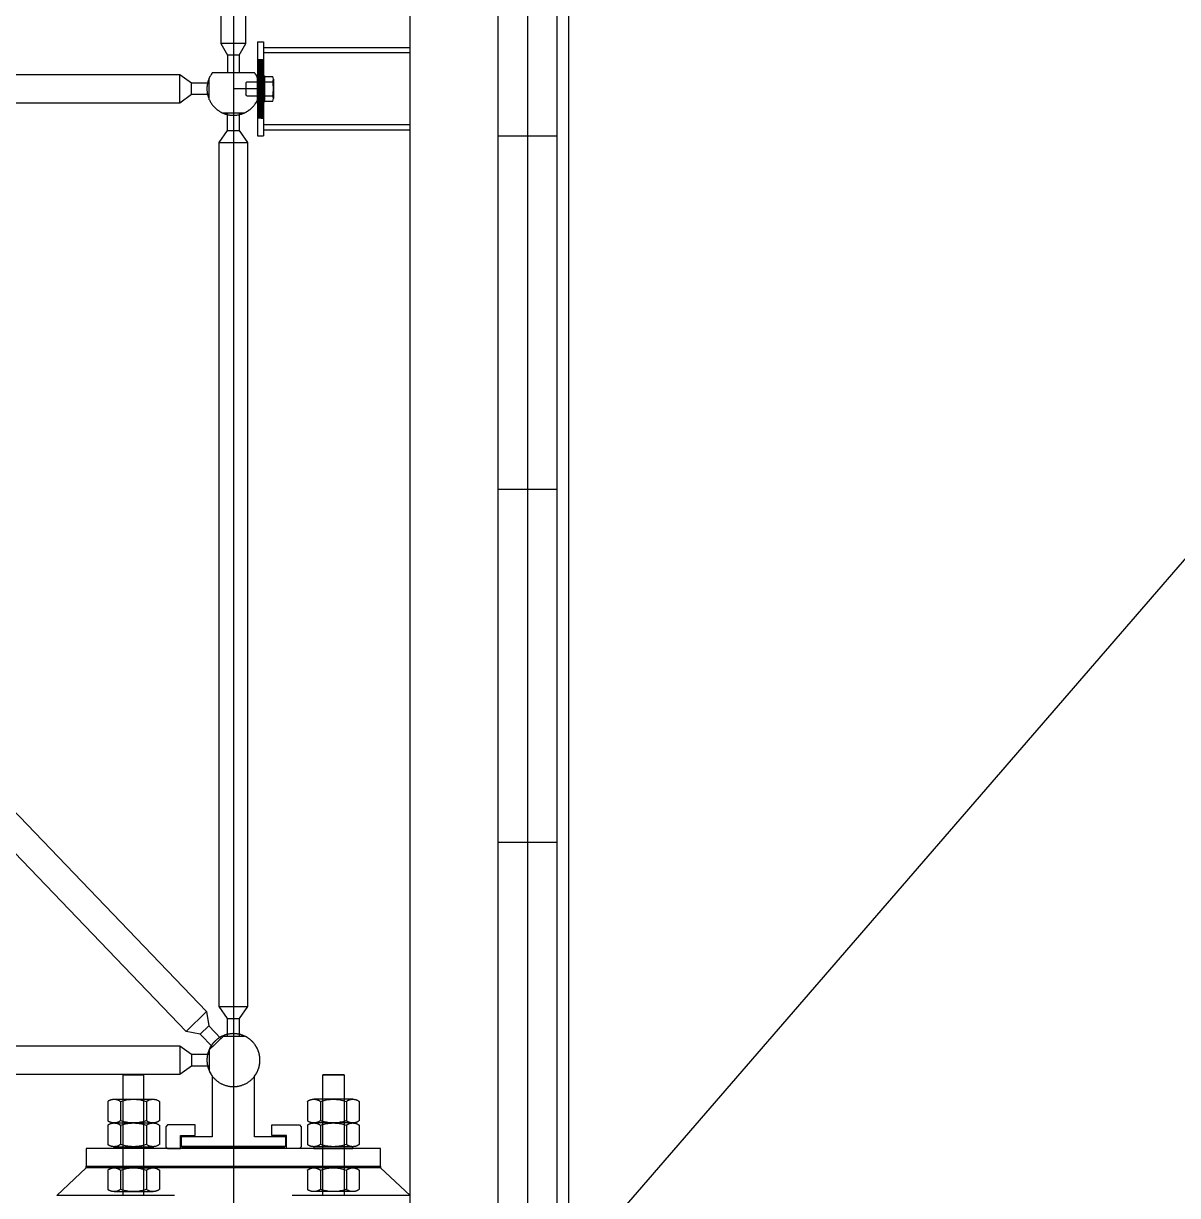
# Model space of a CAD drawing. Header units: centimetres. Extents: x 26200 to 152500, y -600 to 9300.
# Drawn here: x 135541.4 to 135737.4, y 5900.4 to 6099.5 of the extents above; entities that cross this region are included whole.
import ezdxf

# ---------------------------------------------------------------- set-up
doc = ezdxf.new("R2010")
doc.units = ezdxf.units.CM
doc.layers.add('ROTAS-HAV-DETAY-YAZI', color=7, linetype='Continuous')
doc.layers.add('ROTAS-MIMARI-KESIT', color=8, linetype='Continuous')
pattern_1 = [(225, (2.9273155, 10.320001), (0.0008838835, -0.0008838835), [])]

msp = doc.modelspace()

# ---------------------------------------------------------------- hatches: boundary and pattern name
at = {"layer": 'ROTAS-MIMARI-KESIT'}
h = msp.add_hatch(dxfattribs=at)
h.set_pattern_fill('ANSI31', color=256, scale=0.1, angle=180)
h.set_pattern_definition(pattern_1)
h.paths.add_polyline_path([(135581.14, 6087.21), (135582.14, 6087.21), (135582.14, 6088.41), (135581.14, 6088.41)])
h.paths.add_polyline_path([(135581.14, 6083.41), (135582.14, 6083.41), (135582.14, 6087.21), (135581.14, 6087.21)])
h.paths.add_polyline_path([(135581.14, 6088.41), (135582.14, 6088.41), (135582.14, 6089.61), (135581.14, 6089.61)])
h.paths.add_polyline_path([(135581.14, 6089.61), (135582.14, 6089.61), (135582.14, 6093.41), (135581.14, 6093.41)])
h = msp.add_hatch(dxfattribs=at)
h.set_pattern_fill('ANSI31', color=256, scale=0.1, angle=180)
h.set_pattern_definition(pattern_1)
h.paths.add_polyline_path([(135581.14, 6087.21), (135582.14, 6087.21), (135582.14, 6088.41), (135581.14, 6088.41)])
h.paths.add_polyline_path([(135581.14, 6087.11), (135582.14, 6087.11), (135582.14, 6087.21), (135581.14, 6087.21)])
h.paths.add_polyline_path([(135581.14, 6088.41), (135582.14, 6088.41), (135582.14, 6089.61), (135581.14, 6089.61)])
h.paths.add_polyline_path([(135581.14, 6089.61), (135582.14, 6089.61), (135582.14, 6089.71), (135581.14, 6089.71)])

# ---------------------------------------------------------------- linework, layer by layer
at = {"layer": 'ROTAS-HAV-DETAY-YAZI'}
msp.add_line((135592.89, 5840), (135791.88, 6070), dxfattribs=at)
at = {"layer": 'ROTAS-MIMARI-KESIT'}
for p, q in [((135577.07, 6815.33), (135577.07, 5246.86)), ((135632.04, 5360.41), (135632.04, 6200.41)), ((135581.14, 6096.41), (135582.14, 6096.41)), ((135581.14, 6096.41), (135581.14, 6080.41)), ((135582.14, 6096.41), (135582.14, 6080.41)), ((135582.14, 6095.41), (135607.04, 6095.41)), ((135607.04, 6094.53), (135582.14, 6094.53)), ((135581.14, 6085.91), (135581.14, 6090.91)), ((135581.14, 6090.59), (135581.14, 6086.23)), ((135582.14, 6090.61), (135582.34, 6090.61)), ((135582.14, 6086.21), (135582.14, 6090.61)), ((135582.34, 6090.61), (135582.34, 6086.21)), ((135582.34, 6090.51), (135583.74, 6090.51)), ((135582.34, 6090.51), (135582.34, 6086.31)), ((135579.34, 6089.61), (135579.14, 6089.41)), ((135579.14, 6089.41), (135579.14, 6087.41)), ((135579.34, 6089.61), (135583.84, 6089.61)), ((135581.14, 6090.26), (135581.14, 6086.55)), ((135581.14, 6089.71), (135582.14, 6089.71)), ((135583.84, 6090.06), (135583.84, 6086.76)), ((135581.14, 6088.41), (135577.04, 6088.41)), ((135579.34, 6087.21), (135579.14, 6087.41)), ((135579.34, 6087.21), (135583.74, 6087.21)), ((135581.14, 6087.11), (135582.14, 6087.11)), ((135583.84, 6087.21), (135583.84, 6086.76)), ((135582.14, 6086.21), (135582.34, 6086.21)), ((135582.34, 6086.31), (135583.74, 6086.31)), ((135607.04, 6082.29), (135582.14, 6082.29)), ((135582.14, 6081.41), (135607.04, 6081.41)), ((135581.14, 6080.41), (135582.14, 6080.41))]:
    msp.add_line(p, q, dxfattribs=at)
at = {"layer": 'ROTAS-MIMARI-KESIT', "ltscale": 100}
for p, q in [((135622.04, 5360.41), (135622.04, 6200.41)), ((135634.04, 5360.41), (135634.04, 6200.41)), ((135622.04, 6080.41), (135632.04, 6080.41)), ((135622.04, 6020.41), (135632.04, 6020.41)), ((135622.04, 5960.41), (135632.04, 5960.41))]:
    msp.add_line(p, q, dxfattribs=at)
at = {"layer": 'ROTAS-MIMARI-KESIT', "ltscale": 0.005}
msp.add_line((135627.04, 5360.41), (135627.04, 6200.41), dxfattribs=at)
at = {"layer": 'ROTAS-MIMARI-KESIT'}
for points in [[(135607.04, 5360.41), (135607.04, 6128.51)], [(135574.92, 6112.11), (135574.92, 6096.11)], [(135579.16, 6096.11), (135579.16, 6112.11)], [(135574.92, 6096.11), (135576.04, 6094.11)], [(135579.16, 6096.11), (135574.92, 6096.11)], [(135578.04, 6094.11), (135579.16, 6096.11)], [(135576.04, 6094.11), (135576.04, 6091.11)], [(135578.04, 6094.11), (135576.04, 6094.11)], [(135578.04, 6094.11), (135578.04, 6091.11)], [(135422.81, 6089.41), (135425.81, 6089.41), (135427.81, 6090.82), (135567.94, 6090.82), (135569.94, 6089.41), (135572.94, 6089.41)], [(135567.94, 6085.99), (135567.94, 6090.82)], [(135573.44, 6091.11), (135573.36, 6090.99), (135573.27, 6090.86), (135573.19, 6090.74), (135573.12, 6090.6), (135573.04, 6090.47), (135572.97, 6090.33), (135572.91, 6090.19), (135572.85, 6090.05), (135572.8, 6089.9), (135572.77, 6089.82), (135572.75, 6089.75), (135572.72, 6089.67), (135572.7, 6089.6), (135572.68, 6089.52), (135572.66, 6089.44), (135572.65, 6089.36), (135572.63, 6089.29), (135572.61, 6089.21), (135572.6, 6089.13), (135572.59, 6089.05), (135572.58, 6088.97), (135572.57, 6088.89), (135572.56, 6088.81), (135572.55, 6088.73), (135572.55, 6088.65), (135572.55, 6088.57), (135572.54, 6088.49), (135572.54, 6088.41), (135572.54, 6088.33), (135572.55, 6088.26), (135572.55, 6088.18), (135572.55, 6088.1), (135572.56, 6088.02), (135572.57, 6087.94), (135572.58, 6087.86), (135572.59, 6087.78), (135572.6, 6087.7), (135572.63, 6087.55), (135572.66, 6087.4), (135572.7, 6087.25), (135572.74, 6087.1), (135572.79, 6086.95), (135572.84, 6086.81), (135572.89, 6086.67), (135572.95, 6086.53), (135573.02, 6086.4), (135573.09, 6086.26), (135573.16, 6086.13), (135573.24, 6086.01), (135573.32, 6085.88), (135573.41, 6085.75), (135573.5, 6085.63), (135573.6, 6085.51), (135573.71, 6085.39), (135573.81, 6085.28), (135573.87, 6085.22), (135573.92, 6085.17), (135573.98, 6085.11), (135574.04, 6085.06), (135574.1, 6085.01), (135574.16, 6084.95), (135574.22, 6084.9), (135574.28, 6084.85), (135574.35, 6084.81), (135574.41, 6084.76), (135574.48, 6084.71), (135574.54, 6084.67), (135574.61, 6084.62), (135574.68, 6084.58), (135574.75, 6084.54), (135574.81, 6084.5), (135574.88, 6084.46), (135574.95, 6084.42), (135575.03, 6084.39), (135575.1, 6084.35), (135575.17, 6084.32), (135575.24, 6084.29), (135575.32, 6084.25), (135575.39, 6084.22), (135575.46, 6084.2), (135575.54, 6084.17), (135575.61, 6084.14), (135575.69, 6084.12), (135575.84, 6084.07), (135575.99, 6084.03), (135576.14, 6084), (135576.29, 6083.97), (135576.44, 6083.95), (135576.59, 6083.93), (135576.75, 6083.92), (135576.89, 6083.91), (135577.04, 6083.91), (135577.19, 6083.91), (135577.34, 6083.92), (135577.49, 6083.93), (135577.64, 6083.95), (135577.79, 6083.97), (135577.95, 6084), (135578.1, 6084.03), (135578.25, 6084.07), (135578.4, 6084.12), (135578.47, 6084.14), (135578.55, 6084.17), (135578.62, 6084.2), (135578.7, 6084.22), (135578.77, 6084.25), (135578.84, 6084.29), (135578.92, 6084.32), (135578.99, 6084.35), (135579.06, 6084.39), (135579.13, 6084.42), (135579.2, 6084.46), (135579.27, 6084.5), (135579.34, 6084.54), (135579.41, 6084.58), (135579.48, 6084.62), (135579.54, 6084.67), (135579.61, 6084.71), (135579.67, 6084.76), (135579.74, 6084.81), (135579.8, 6084.85), (135579.86, 6084.9), (135579.93, 6084.95), (135579.99, 6085.01), (135580.05, 6085.06), (135580.1, 6085.11), (135580.16, 6085.17), (135580.22, 6085.22), (135580.27, 6085.28), (135580.38, 6085.39), (135580.48, 6085.51), (135580.58, 6085.63), (135580.68, 6085.75), (135580.76, 6085.88), (135580.85, 6086.01), (135580.93, 6086.13), (135581, 6086.26), (135581.07, 6086.4), (135581.13, 6086.53), (135581.19, 6086.67), (135581.25, 6086.81), (135581.3, 6086.95), (135581.35, 6087.1), (135581.39, 6087.25), (135581.43, 6087.4), (135581.46, 6087.55), (135581.49, 6087.7), (135581.5, 6087.78), (135581.51, 6087.86), (135581.52, 6087.94), (135581.53, 6088.02), (135581.53, 6088.1), (135581.54, 6088.18), (135581.54, 6088.26), (135581.54, 6088.33), (135581.54, 6088.41), (135581.54, 6088.49), (135581.54, 6088.57), (135581.54, 6088.65), (135581.53, 6088.73), (135581.53, 6088.81), (135581.52, 6088.89), (135581.51, 6088.97), (135581.5, 6089.05), (135581.49, 6089.13), (135581.47, 6089.21), (135581.46, 6089.29), (135581.44, 6089.36), (135581.42, 6089.44), (135581.4, 6089.52), (135581.38, 6089.6), (135581.36, 6089.67), (135581.34, 6089.75), (135581.32, 6089.82), (135581.29, 6089.9), (135581.24, 6090.05), (135581.18, 6090.19), (135581.11, 6090.33), (135581.04, 6090.47), (135580.97, 6090.6), (135580.89, 6090.74), (135580.81, 6090.86), (135580.73, 6090.99), (135580.64, 6091.11)], [(135580.64, 6091.11), (135573.44, 6091.11)], [(135569.94, 6087.41), (135569.94, 6089.41)], [(135572.94, 6086.55), (135572.94, 6090.26)], [(135572.94, 6087.41), (135569.94, 6087.41), (135567.94, 6085.99), (135427.81, 6085.99), (135425.81, 6087.41), (135422.81, 6087.41)], [(135576.04, 5927.51), (135576.04, 5930.51), (135574.63, 5932.51), (135574.63, 6079.31), (135576.04, 6081.31), (135576.04, 6084.31)], [(135575.19, 6084.31), (135578.9, 6084.31)], [(135578.04, 6084.31), (135578.04, 6081.31), (135579.46, 6079.31), (135579.46, 5932.51), (135578.04, 5930.51), (135578.04, 5927.51)], [(135576.04, 6081.31), (135578.04, 6081.31)], [(135574.63, 6079.31), (135579.46, 6079.31)], [(135572.49, 5931.65), (135569, 5928.3)], [(135574.63, 5932.51), (135579.46, 5932.51)], [(135572.85, 5929.22), (135571.41, 5927.84)], [(135576.04, 5930.51), (135578.04, 5930.51)], [(135580.64, 5920.71), (135580.74, 5920.84), (135580.82, 5920.97), (135580.91, 5921.1), (135580.98, 5921.24), (135581.06, 5921.37), (135581.13, 5921.52), (135581.19, 5921.66), (135581.25, 5921.8), (135581.3, 5921.95), (135581.35, 5922.1), (135581.39, 5922.25), (135581.43, 5922.4), (135581.46, 5922.56), (135581.49, 5922.71), (135581.51, 5922.87), (135581.53, 5923.02), (135581.54, 5923.18), (135581.54, 5923.34), (135581.54, 5923.49), (135581.54, 5923.65), (135581.53, 5923.81), (135581.51, 5923.96), (135581.49, 5924.12), (135581.46, 5924.27), (135581.43, 5924.43), (135581.39, 5924.58), (135581.34, 5924.73), (135581.3, 5924.88), (135581.24, 5925.03), (135581.18, 5925.17), (135581.12, 5925.32), (135581.05, 5925.46), (135580.98, 5925.59), (135580.9, 5925.73), (135580.81, 5925.86), (135580.73, 5925.99), (135580.63, 5926.12), (135580.54, 5926.24), (135580.44, 5926.36), (135580.33, 5926.48), (135580.22, 5926.59), (135580.11, 5926.7), (135579.99, 5926.81), (135579.87, 5926.91), (135579.75, 5927), (135579.62, 5927.1), (135579.49, 5927.18), (135579.36, 5927.27), (135579.22, 5927.35), (135579.08, 5927.42), (135578.94, 5927.49), (135578.8, 5927.55), (135578.65, 5927.61), (135578.51, 5927.66), (135578.36, 5927.71), (135578.21, 5927.76), (135578.05, 5927.79), (135577.9, 5927.83), (135577.75, 5927.85), (135577.59, 5927.88), (135577.44, 5927.89), (135577.28, 5927.9), (135577.12, 5927.91), (135576.96, 5927.91), (135576.81, 5927.9), (135576.65, 5927.89), (135576.5, 5927.88), (135576.34, 5927.85), (135576.19, 5927.83), (135576.03, 5927.79), (135575.88, 5927.76), (135575.73, 5927.71), (135575.58, 5927.66), (135575.43, 5927.61), (135575.29, 5927.55), (135575.14, 5927.49), (135575, 5927.42), (135574.86, 5927.35), (135574.73, 5927.27), (135574.59, 5927.18), (135574.46, 5927.1), (135574.34, 5927), (135574.21, 5926.91), (135574.09, 5926.81), (135573.98, 5926.7), (135573.86, 5926.59), (135573.75, 5926.48), (135573.65, 5926.36), (135573.55, 5926.24), (135573.45, 5926.12), (135573.36, 5925.99), (135573.27, 5925.86), (135573.19, 5925.73), (135573.11, 5925.59), (135573.04, 5925.46), (135572.97, 5925.32), (135572.9, 5925.17), (135572.84, 5925.03), (135572.79, 5924.88), (135572.74, 5924.73), (135572.7, 5924.58), (135572.66, 5924.43), (135572.63, 5924.27), (135572.6, 5924.12), (135572.58, 5923.96), (135572.56, 5923.81), (135572.55, 5923.65), (135572.54, 5923.49), (135572.54, 5923.34), (135572.55, 5923.18), (135572.56, 5923.02), (135572.58, 5922.87), (135572.6, 5922.71), (135572.62, 5922.56), (135572.66, 5922.4), (135572.69, 5922.25), (135572.74, 5922.1), (135572.79, 5921.95), (135572.84, 5921.8), (135572.9, 5921.66), (135572.96, 5921.52), (135573.03, 5921.37), (135573.1, 5921.24), (135573.18, 5921.1), (135573.26, 5920.97), (135573.35, 5920.84), (135573.44, 5920.71)], [(135575.54, 5927.65), (135572.87, 5925.08)], [(135575.19, 5927.51), (135578.9, 5927.51)], [(135264.48, 5924.41), (135267.48, 5924.41), (135269.48, 5925.82), (135567.94, 5925.82), (135569.94, 5924.41), (135572.94, 5924.41)], [(135567.94, 5925.82), (135567.94, 5920.99)], [(135572.94, 5925.26), (135572.94, 5921.55)], [(135569.94, 5924.41), (135569.94, 5922.41)], [(135572.94, 5922.41), (135569.94, 5922.41), (135567.94, 5920.99), (135269.48, 5920.99), (135267.48, 5922.41), (135264.48, 5922.41)], [(135561.84, 5920.91), (135558.24, 5920.91)], [(135558.24, 5920.91), (135558.24, 5900.41)], [(135558.24, 5920.91), (135561.84, 5920.91)], [(135561.84, 5900.41), (135561.84, 5920.91)], [(135573.44, 5920.71), (135573.44, 5910.41)], [(135580.64, 5910.41), (135580.64, 5920.71)], [(135592.24, 5900.41), (135592.24, 5920.91)], [(135592.24, 5920.91), (135595.84, 5920.91)], [(135595.84, 5920.91), (135592.24, 5920.91)], [(135595.84, 5920.91), (135595.84, 5900.41)], [(135555.69, 5916.39), (135555.74, 5916.43), (135555.79, 5916.47), (135555.84, 5916.5), (135555.89, 5916.53), (135555.94, 5916.56), (135555.99, 5916.59), (135556.05, 5916.61), (135556.1, 5916.64), (135556.16, 5916.66), (135556.21, 5916.68), (135556.27, 5916.7), (135556.33, 5916.72), (135556.39, 5916.73), (135556.45, 5916.74), (135556.51, 5916.75), (135556.56, 5916.76), (135556.62, 5916.77), (135556.68, 5916.77), (135556.74, 5916.77), (135556.8, 5916.77), (135556.86, 5916.77), (135556.92, 5916.77), (135556.98, 5916.76), (135557.04, 5916.75), (135557.1, 5916.74), (135557.16, 5916.73), (135557.22, 5916.72), (135557.28, 5916.7), (135557.33, 5916.68), (135557.39, 5916.66), (135557.45, 5916.64), (135557.5, 5916.61), (135557.55, 5916.59), (135557.61, 5916.56), (135557.66, 5916.53), (135557.71, 5916.5), (135557.76, 5916.47), (135557.81, 5916.43), (135557.86, 5916.39)], [(135555.69, 5916.39), (135555.69, 5913.12)], [(135556.77, 5916.77), (135563.38, 5916.77)], [(135557.86, 5916.38), (135558.06, 5916.45), (135558.26, 5916.51), (135558.47, 5916.57), (135558.68, 5916.62), (135558.89, 5916.66), (135559.1, 5916.7), (135559.31, 5916.73), (135559.53, 5916.75), (135559.74, 5916.76), (135559.96, 5916.77), (135560.17, 5916.77), (135560.39, 5916.76), (135560.6, 5916.75), (135560.81, 5916.73), (135561.03, 5916.7), (135561.24, 5916.66), (135561.45, 5916.62), (135561.66, 5916.57), (135561.87, 5916.51), (135562.07, 5916.45), (135562.27, 5916.38)], [(135557.86, 5916.36), (135557.86, 5913.14)], [(135562.27, 5916.39), (135562.32, 5916.43), (135562.37, 5916.46), (135562.42, 5916.49), (135562.47, 5916.53), (135562.53, 5916.56), (135562.58, 5916.59), (135562.64, 5916.61), (135562.69, 5916.64), (135562.75, 5916.66), (135562.81, 5916.68), (135562.87, 5916.7), (135562.92, 5916.71), (135562.98, 5916.73), (135563.04, 5916.74), (135563.1, 5916.75), (135563.16, 5916.76), (135563.22, 5916.77), (135563.29, 5916.77), (135563.35, 5916.77), (135563.41, 5916.77), (135563.47, 5916.77), (135563.53, 5916.77), (135563.59, 5916.76), (135563.65, 5916.75), (135563.71, 5916.74), (135563.77, 5916.73), (135563.83, 5916.71), (135563.89, 5916.7), (135563.95, 5916.68), (135564, 5916.66), (135564.06, 5916.64), (135564.12, 5916.61), (135564.17, 5916.59), (135564.23, 5916.56), (135564.28, 5916.53), (135564.33, 5916.49), (135564.38, 5916.46), (135564.43, 5916.43), (135564.48, 5916.39)], [(135562.27, 5916.38), (135562.27, 5913.14)], [(135564.48, 5916.39), (135564.48, 5913.12)], [(135589.61, 5916.39), (135589.65, 5916.43), (135589.7, 5916.46), (135589.75, 5916.49), (135589.81, 5916.53), (135589.86, 5916.56), (135589.91, 5916.59), (135589.97, 5916.61), (135590.02, 5916.64), (135590.08, 5916.66), (135590.14, 5916.68), (135590.2, 5916.7), (135590.26, 5916.71), (135590.32, 5916.73), (135590.38, 5916.74), (135590.44, 5916.75), (135590.5, 5916.76), (135590.56, 5916.77), (135590.62, 5916.77), (135590.68, 5916.77), (135590.74, 5916.77), (135590.8, 5916.77), (135590.86, 5916.77), (135590.92, 5916.76), (135590.98, 5916.75), (135591.04, 5916.74), (135591.1, 5916.73), (135591.16, 5916.71), (135591.22, 5916.7), (135591.28, 5916.68), (135591.34, 5916.66), (135591.39, 5916.64), (135591.45, 5916.61), (135591.5, 5916.59), (135591.56, 5916.56), (135591.61, 5916.53), (135591.66, 5916.49), (135591.72, 5916.46), (135591.76, 5916.43), (135591.81, 5916.39)], [(135589.61, 5916.39), (135589.61, 5913.12)], [(135597.31, 5916.77), (135590.71, 5916.77)], [(135591.81, 5916.38), (135592.02, 5916.45), (135592.22, 5916.51), (135592.43, 5916.57), (135592.64, 5916.62), (135592.85, 5916.66), (135593.06, 5916.7), (135593.27, 5916.73), (135593.49, 5916.75), (135593.7, 5916.76), (135593.91, 5916.77), (135594.13, 5916.77), (135594.34, 5916.76), (135594.56, 5916.75), (135594.77, 5916.73), (135594.98, 5916.7), (135595.2, 5916.66), (135595.41, 5916.62), (135595.62, 5916.57), (135595.82, 5916.51), (135596.03, 5916.45), (135596.23, 5916.38)], [(135591.81, 5916.38), (135591.81, 5913.14)], [(135596.23, 5916.39), (135596.28, 5916.43), (135596.33, 5916.47), (135596.38, 5916.5), (135596.43, 5916.53), (135596.48, 5916.56), (135596.53, 5916.59), (135596.59, 5916.61), (135596.64, 5916.64), (135596.7, 5916.66), (135596.75, 5916.68), (135596.81, 5916.7), (135596.87, 5916.72), (135596.93, 5916.73), (135596.98, 5916.74), (135597.04, 5916.75), (135597.1, 5916.76), (135597.16, 5916.77), (135597.22, 5916.77), (135597.28, 5916.77), (135597.34, 5916.77), (135597.4, 5916.77), (135597.46, 5916.77), (135597.52, 5916.76), (135597.58, 5916.75), (135597.64, 5916.74), (135597.7, 5916.73), (135597.76, 5916.72), (135597.81, 5916.7), (135597.87, 5916.68), (135597.93, 5916.66), (135597.98, 5916.64), (135598.04, 5916.61), (135598.09, 5916.59), (135598.15, 5916.56), (135598.2, 5916.53), (135598.25, 5916.5), (135598.3, 5916.47), (135598.35, 5916.43), (135598.4, 5916.39)], [(135596.23, 5916.36), (135596.23, 5913.14)], [(135598.4, 5916.39), (135598.4, 5913.12)], [(135557.86, 5913.12), (135557.81, 5913.08), (135557.76, 5913.05), (135557.71, 5913.01), (135557.66, 5912.98), (135557.61, 5912.95), (135557.55, 5912.93), (135557.5, 5912.9), (135557.45, 5912.88), (135557.39, 5912.85), (135557.33, 5912.83), (135557.28, 5912.82), (135557.22, 5912.8), (135557.16, 5912.78), (135557.1, 5912.77), (135557.04, 5912.76), (135556.98, 5912.75), (135556.92, 5912.75), (135556.86, 5912.74), (135556.8, 5912.74), (135556.74, 5912.74), (135556.68, 5912.74), (135556.62, 5912.75), (135556.56, 5912.75), (135556.51, 5912.76), (135556.45, 5912.77), (135556.39, 5912.78), (135556.33, 5912.8), (135556.27, 5912.82), (135556.21, 5912.83), (135556.16, 5912.85), (135556.1, 5912.88), (135556.05, 5912.9), (135555.99, 5912.93), (135555.94, 5912.95), (135555.89, 5912.98), (135555.84, 5913.01), (135555.79, 5913.05), (135555.74, 5913.08), (135555.69, 5913.12)], [(135555.69, 5912.36), (135555.74, 5912.4), (135555.79, 5912.43), (135555.84, 5912.47), (135555.89, 5912.5), (135555.94, 5912.53), (135555.99, 5912.56), (135556.05, 5912.58), (135556.1, 5912.61), (135556.16, 5912.63), (135556.21, 5912.65), (135556.27, 5912.67), (135556.33, 5912.68), (135556.39, 5912.7), (135556.45, 5912.71), (135556.51, 5912.72), (135556.56, 5912.73), (135556.62, 5912.73), (135556.68, 5912.74), (135556.74, 5912.74), (135556.8, 5912.74), (135556.86, 5912.74), (135556.92, 5912.73), (135556.98, 5912.73), (135557.04, 5912.72), (135557.1, 5912.71), (135557.16, 5912.7), (135557.22, 5912.68), (135557.28, 5912.67), (135557.33, 5912.65), (135557.39, 5912.63), (135557.45, 5912.61), (135557.5, 5912.58), (135557.55, 5912.56), (135557.61, 5912.53), (135557.66, 5912.5), (135557.71, 5912.47), (135557.76, 5912.43), (135557.81, 5912.4), (135557.86, 5912.36)], [(135555.69, 5912.36), (135555.69, 5909.09)], [(135556.77, 5912.74), (135563.38, 5912.74)], [(135556.77, 5912.74), (135562.27, 5912.74)], [(135562.27, 5913.14), (135562.07, 5913.06), (135561.87, 5913), (135561.66, 5912.94), (135561.45, 5912.89), (135561.24, 5912.85), (135561.03, 5912.81), (135560.81, 5912.79), (135560.6, 5912.76), (135560.39, 5912.75), (135560.17, 5912.74), (135559.96, 5912.74), (135559.74, 5912.75), (135559.53, 5912.76), (135559.31, 5912.79), (135559.1, 5912.81), (135558.89, 5912.85), (135558.68, 5912.89), (135558.47, 5912.94), (135558.26, 5913), (135558.06, 5913.06), (135557.86, 5913.14)], [(135557.86, 5912.35), (135558.06, 5912.42), (135558.26, 5912.48), (135558.47, 5912.54), (135558.68, 5912.59), (135558.89, 5912.63), (135559.1, 5912.67), (135559.31, 5912.7), (135559.53, 5912.72), (135559.74, 5912.73), (135559.96, 5912.74), (135560.17, 5912.74), (135560.39, 5912.73), (135560.6, 5912.72), (135560.81, 5912.7), (135561.03, 5912.67), (135561.24, 5912.63), (135561.45, 5912.59), (135561.66, 5912.54), (135561.87, 5912.48), (135562.07, 5912.42), (135562.27, 5912.35)], [(135557.86, 5912.33), (135557.86, 5909.1)], [(135564.48, 5913.12), (135564.43, 5913.09), (135564.38, 5913.05), (135564.33, 5913.02), (135564.28, 5912.99), (135564.23, 5912.96), (135564.17, 5912.93), (135564.12, 5912.9), (135564.06, 5912.88), (135564, 5912.86), (135563.95, 5912.83), (135563.89, 5912.82), (135563.83, 5912.8), (135563.77, 5912.79), (135563.71, 5912.77), (135563.65, 5912.76), (135563.59, 5912.75), (135563.53, 5912.75), (135563.47, 5912.74), (135563.41, 5912.74), (135563.35, 5912.74), (135563.29, 5912.74), (135563.22, 5912.75), (135563.16, 5912.75), (135563.1, 5912.76), (135563.04, 5912.77), (135562.98, 5912.79), (135562.92, 5912.8), (135562.87, 5912.82), (135562.81, 5912.83), (135562.75, 5912.86), (135562.69, 5912.88), (135562.64, 5912.9), (135562.58, 5912.93), (135562.53, 5912.96), (135562.47, 5912.99), (135562.42, 5913.02), (135562.37, 5913.05), (135562.32, 5913.09), (135562.27, 5913.12)], [(135562.27, 5912.36), (135562.32, 5912.39), (135562.37, 5912.43), (135562.42, 5912.46), (135562.47, 5912.49), (135562.53, 5912.52), (135562.58, 5912.55), (135562.64, 5912.58), (135562.69, 5912.6), (135562.75, 5912.63), (135562.81, 5912.65), (135562.87, 5912.67), (135562.92, 5912.68), (135562.98, 5912.7), (135563.04, 5912.71), (135563.1, 5912.72), (135563.16, 5912.73), (135563.22, 5912.73), (135563.29, 5912.74), (135563.35, 5912.74), (135563.41, 5912.74), (135563.47, 5912.74), (135563.53, 5912.73), (135563.59, 5912.73), (135563.65, 5912.72), (135563.71, 5912.71), (135563.77, 5912.7), (135563.83, 5912.68), (135563.89, 5912.67), (135563.95, 5912.65), (135564, 5912.63), (135564.06, 5912.6), (135564.12, 5912.58), (135564.17, 5912.55), (135564.23, 5912.52), (135564.28, 5912.49), (135564.33, 5912.46), (135564.38, 5912.43), (135564.43, 5912.39), (135564.48, 5912.36)], [(135562.27, 5912.74), (135563.38, 5912.74)], [(135562.27, 5912.35), (135562.27, 5909.1)], [(135564.48, 5912.36), (135564.48, 5909.09)], [(135591.81, 5913.12), (135591.76, 5913.09), (135591.72, 5913.05), (135591.66, 5913.02), (135591.61, 5912.99), (135591.56, 5912.96), (135591.5, 5912.93), (135591.45, 5912.9), (135591.39, 5912.88), (135591.34, 5912.86), (135591.28, 5912.83), (135591.22, 5912.82), (135591.16, 5912.8), (135591.1, 5912.79), (135591.04, 5912.77), (135590.98, 5912.76), (135590.92, 5912.75), (135590.86, 5912.75), (135590.8, 5912.74), (135590.74, 5912.74), (135590.68, 5912.74), (135590.62, 5912.74), (135590.56, 5912.75), (135590.5, 5912.75), (135590.44, 5912.76), (135590.38, 5912.77), (135590.32, 5912.79), (135590.26, 5912.8), (135590.2, 5912.82), (135590.14, 5912.83), (135590.08, 5912.86), (135590.02, 5912.88), (135589.97, 5912.9), (135589.91, 5912.93), (135589.86, 5912.96), (135589.81, 5912.99), (135589.75, 5913.02), (135589.7, 5913.05), (135589.65, 5913.09), (135589.61, 5913.12)], [(135589.61, 5912.36), (135589.65, 5912.39), (135589.7, 5912.43), (135589.75, 5912.46), (135589.81, 5912.49), (135589.86, 5912.52), (135589.91, 5912.55), (135589.97, 5912.58), (135590.02, 5912.6), (135590.08, 5912.63), (135590.14, 5912.65), (135590.2, 5912.67), (135590.26, 5912.68), (135590.32, 5912.7), (135590.38, 5912.71), (135590.44, 5912.72), (135590.5, 5912.73), (135590.56, 5912.73), (135590.62, 5912.74), (135590.68, 5912.74), (135590.74, 5912.74), (135590.8, 5912.74), (135590.86, 5912.73), (135590.92, 5912.73), (135590.98, 5912.72), (135591.04, 5912.71), (135591.1, 5912.7), (135591.16, 5912.68), (135591.22, 5912.67), (135591.28, 5912.65), (135591.34, 5912.63), (135591.39, 5912.6), (135591.45, 5912.58), (135591.5, 5912.55), (135591.56, 5912.52), (135591.61, 5912.49), (135591.66, 5912.46), (135591.72, 5912.43), (135591.76, 5912.39), (135591.81, 5912.36)], [(135589.61, 5912.36), (135589.61, 5909.09)], [(135597.31, 5912.74), (135590.71, 5912.74)], [(135591.81, 5912.74), (135590.71, 5912.74)], [(135596.23, 5913.14), (135596.03, 5913.06), (135595.82, 5913), (135595.62, 5912.94), (135595.41, 5912.89), (135595.2, 5912.85), (135594.98, 5912.81), (135594.77, 5912.79), (135594.56, 5912.76), (135594.34, 5912.75), (135594.13, 5912.74), (135593.91, 5912.74), (135593.7, 5912.75), (135593.49, 5912.76), (135593.27, 5912.79), (135593.06, 5912.81), (135592.85, 5912.85), (135592.64, 5912.89), (135592.43, 5912.94), (135592.22, 5913), (135592.02, 5913.06), (135591.81, 5913.14)], [(135591.81, 5912.35), (135592.02, 5912.42), (135592.22, 5912.48), (135592.43, 5912.54), (135592.64, 5912.59), (135592.85, 5912.63), (135593.06, 5912.67), (135593.27, 5912.7), (135593.49, 5912.72), (135593.7, 5912.73), (135593.91, 5912.74), (135594.13, 5912.74), (135594.34, 5912.73), (135594.56, 5912.72), (135594.77, 5912.7), (135594.98, 5912.67), (135595.2, 5912.63), (135595.41, 5912.59), (135595.62, 5912.54), (135595.82, 5912.48), (135596.03, 5912.42), (135596.23, 5912.35)], [(135597.31, 5912.74), (135591.81, 5912.74)], [(135591.81, 5912.35), (135591.81, 5909.1)], [(135598.4, 5913.12), (135598.35, 5913.08), (135598.3, 5913.05), (135598.25, 5913.01), (135598.2, 5912.98), (135598.15, 5912.95), (135598.09, 5912.93), (135598.04, 5912.9), (135597.98, 5912.88), (135597.93, 5912.85), (135597.87, 5912.83), (135597.81, 5912.82), (135597.76, 5912.8), (135597.7, 5912.78), (135597.64, 5912.77), (135597.58, 5912.76), (135597.52, 5912.75), (135597.46, 5912.75), (135597.4, 5912.74), (135597.34, 5912.74), (135597.28, 5912.74), (135597.22, 5912.74), (135597.16, 5912.75), (135597.1, 5912.75), (135597.04, 5912.76), (135596.98, 5912.77), (135596.93, 5912.78), (135596.87, 5912.8), (135596.81, 5912.82), (135596.75, 5912.83), (135596.7, 5912.85), (135596.64, 5912.88), (135596.59, 5912.9), (135596.53, 5912.93), (135596.48, 5912.95), (135596.43, 5912.98), (135596.38, 5913.01), (135596.33, 5913.05), (135596.28, 5913.08), (135596.23, 5913.12)], [(135596.23, 5912.36), (135596.28, 5912.4), (135596.33, 5912.43), (135596.38, 5912.47), (135596.43, 5912.5), (135596.48, 5912.53), (135596.53, 5912.56), (135596.59, 5912.58), (135596.64, 5912.61), (135596.7, 5912.63), (135596.75, 5912.65), (135596.81, 5912.67), (135596.87, 5912.68), (135596.93, 5912.7), (135596.98, 5912.71), (135597.04, 5912.72), (135597.1, 5912.73), (135597.16, 5912.73), (135597.22, 5912.74), (135597.28, 5912.74), (135597.34, 5912.74), (135597.4, 5912.74), (135597.46, 5912.73), (135597.52, 5912.73), (135597.58, 5912.72), (135597.64, 5912.71), (135597.7, 5912.7), (135597.76, 5912.68), (135597.81, 5912.67), (135597.87, 5912.65), (135597.93, 5912.63), (135597.98, 5912.61), (135598.04, 5912.58), (135598.09, 5912.56), (135598.15, 5912.53), (135598.2, 5912.5), (135598.25, 5912.47), (135598.3, 5912.43), (135598.35, 5912.4), (135598.4, 5912.36)], [(135596.23, 5912.33), (135596.23, 5909.1)], [(135598.4, 5912.36), (135598.4, 5909.09)], [(135573.44, 5910.41), (135568.14, 5910.41)], [(135568.14, 5910.41), (135568.14, 5908.81)], [(135585.94, 5910.41), (135580.64, 5910.41)], [(135585.94, 5908.81), (135585.94, 5910.41)], [(135557.86, 5909.09), (135557.81, 5909.05), (135557.76, 5909.02), (135557.71, 5908.98), (135557.66, 5908.95), (135557.61, 5908.92), (135557.55, 5908.89), (135557.5, 5908.87), (135557.45, 5908.84), (135557.39, 5908.82), (135557.33, 5908.8), (135557.28, 5908.78), (135557.22, 5908.77), (135557.16, 5908.75), (135557.1, 5908.74), (135557.04, 5908.73), (135556.98, 5908.72), (135556.92, 5908.72), (135556.86, 5908.71), (135556.8, 5908.71), (135556.74, 5908.71), (135556.68, 5908.71), (135556.62, 5908.72), (135556.56, 5908.72), (135556.51, 5908.73), (135556.45, 5908.74), (135556.39, 5908.75), (135556.33, 5908.77), (135556.27, 5908.78), (135556.21, 5908.8), (135556.16, 5908.82), (135556.1, 5908.84), (135556.05, 5908.87), (135555.99, 5908.89), (135555.94, 5908.92), (135555.89, 5908.95), (135555.84, 5908.98), (135555.79, 5909.02), (135555.74, 5909.05), (135555.69, 5909.09)], [(135556.77, 5908.71), (135562.27, 5908.71)], [(135562.27, 5909.1), (135562.07, 5909.03), (135561.87, 5908.97), (135561.66, 5908.91), (135561.45, 5908.86), (135561.24, 5908.82), (135561.03, 5908.78), (135560.81, 5908.75), (135560.6, 5908.73), (135560.39, 5908.72), (135560.17, 5908.71), (135559.96, 5908.71), (135559.74, 5908.72), (135559.53, 5908.73), (135559.31, 5908.75), (135559.1, 5908.78), (135558.89, 5908.82), (135558.68, 5908.86), (135558.47, 5908.91), (135558.26, 5908.97), (135558.06, 5909.03), (135557.86, 5909.1)], [(135564.48, 5909.09), (135564.43, 5909.06), (135564.38, 5909.02), (135564.33, 5908.99), (135564.28, 5908.95), (135564.23, 5908.92), (135564.17, 5908.9), (135564.12, 5908.87), (135564.06, 5908.85), (135564, 5908.82), (135563.95, 5908.8), (135563.89, 5908.78), (135563.83, 5908.77), (135563.77, 5908.75), (135563.71, 5908.74), (135563.65, 5908.73), (135563.59, 5908.72), (135563.53, 5908.72), (135563.47, 5908.71), (135563.41, 5908.71), (135563.35, 5908.71), (135563.29, 5908.71), (135563.22, 5908.72), (135563.16, 5908.72), (135563.1, 5908.73), (135563.04, 5908.74), (135562.98, 5908.75), (135562.92, 5908.77), (135562.87, 5908.78), (135562.81, 5908.8), (135562.75, 5908.82), (135562.69, 5908.85), (135562.64, 5908.87), (135562.58, 5908.9), (135562.53, 5908.92), (135562.47, 5908.95), (135562.42, 5908.99), (135562.37, 5909.02), (135562.32, 5909.06), (135562.27, 5909.09)], [(135562.27, 5908.71), (135563.38, 5908.71)], [(135565.84, 5908.41), (135565.54, 5908.71)], [(135568.14, 5908.81), (135585.94, 5908.81)], [(135568.35, 5908.61), (135585.74, 5908.61)], [(135568.35, 5908.41), (135568.35, 5908.61)], [(135585.74, 5908.41), (135568.35, 5908.41)], [(135568.39, 5908.61), (135568.39, 5908.81)], [(135585.69, 5908.61), (135585.69, 5908.81)], [(135585.74, 5908.41), (135585.74, 5908.61)], [(135588.24, 5908.41), (135588.54, 5908.71)], [(135591.81, 5909.09), (135591.76, 5909.06), (135591.72, 5909.02), (135591.66, 5908.99), (135591.61, 5908.95), (135591.56, 5908.92), (135591.5, 5908.9), (135591.45, 5908.87), (135591.39, 5908.85), (135591.34, 5908.82), (135591.28, 5908.8), (135591.22, 5908.78), (135591.16, 5908.77), (135591.1, 5908.75), (135591.04, 5908.74), (135590.98, 5908.73), (135590.92, 5908.72), (135590.86, 5908.72), (135590.8, 5908.71), (135590.74, 5908.71), (135590.68, 5908.71), (135590.62, 5908.71), (135590.56, 5908.72), (135590.5, 5908.72), (135590.44, 5908.73), (135590.38, 5908.74), (135590.32, 5908.75), (135590.26, 5908.77), (135590.2, 5908.78), (135590.14, 5908.8), (135590.08, 5908.82), (135590.02, 5908.85), (135589.97, 5908.87), (135589.91, 5908.9), (135589.86, 5908.92), (135589.81, 5908.95), (135589.75, 5908.99), (135589.7, 5909.02), (135589.65, 5909.06), (135589.61, 5909.09)], [(135591.81, 5908.71), (135590.71, 5908.71)], [(135596.23, 5909.1), (135596.03, 5909.03), (135595.82, 5908.97), (135595.62, 5908.91), (135595.41, 5908.86), (135595.2, 5908.82), (135594.98, 5908.78), (135594.77, 5908.75), (135594.56, 5908.73), (135594.34, 5908.72), (135594.13, 5908.71), (135593.91, 5908.71), (135593.7, 5908.72), (135593.49, 5908.73), (135593.27, 5908.75), (135593.06, 5908.78), (135592.85, 5908.82), (135592.64, 5908.86), (135592.43, 5908.91), (135592.22, 5908.97), (135592.02, 5909.03), (135591.81, 5909.1)], [(135597.31, 5908.71), (135591.81, 5908.71)], [(135598.4, 5909.09), (135598.35, 5909.05), (135598.3, 5909.02), (135598.25, 5908.98), (135598.2, 5908.95), (135598.15, 5908.92), (135598.09, 5908.89), (135598.04, 5908.87), (135597.98, 5908.84), (135597.93, 5908.82), (135597.87, 5908.8), (135597.81, 5908.78), (135597.76, 5908.77), (135597.7, 5908.75), (135597.64, 5908.74), (135597.58, 5908.73), (135597.52, 5908.72), (135597.46, 5908.72), (135597.4, 5908.71), (135597.34, 5908.71), (135597.28, 5908.71), (135597.22, 5908.71), (135597.16, 5908.72), (135597.1, 5908.72), (135597.04, 5908.73), (135596.98, 5908.74), (135596.93, 5908.75), (135596.87, 5908.77), (135596.81, 5908.78), (135596.75, 5908.8), (135596.7, 5908.82), (135596.64, 5908.84), (135596.59, 5908.87), (135596.53, 5908.89), (135596.48, 5908.92), (135596.43, 5908.95), (135596.38, 5908.98), (135596.33, 5909.02), (135596.28, 5909.05), (135596.23, 5909.09)], [(135567.04, 5900.41), (135547.04, 5900.41), (135552.04, 5905.11)], [(135555.69, 5904.73), (135555.74, 5904.77), (135555.79, 5904.8), (135555.84, 5904.84), (135555.89, 5904.87), (135555.94, 5904.9), (135555.99, 5904.92), (135556.05, 5904.95), (135556.1, 5904.97), (135556.16, 5905), (135556.21, 5905.02), (135556.27, 5905.03), (135556.33, 5905.05), (135556.39, 5905.07), (135556.45, 5905.08), (135556.51, 5905.09), (135556.56, 5905.1), (135556.62, 5905.1), (135556.68, 5905.11), (135556.74, 5905.11), (135556.8, 5905.11), (135556.86, 5905.11), (135556.92, 5905.1), (135556.98, 5905.1), (135557.04, 5905.09), (135557.1, 5905.08), (135557.16, 5905.07), (135557.22, 5905.05), (135557.28, 5905.03), (135557.33, 5905.02), (135557.39, 5905), (135557.45, 5904.97), (135557.5, 5904.95), (135557.55, 5904.92), (135557.61, 5904.9), (135557.66, 5904.87), (135557.71, 5904.84), (135557.76, 5904.8), (135557.81, 5904.77), (135557.86, 5904.73)], [(135555.69, 5904.73), (135555.69, 5901.46)], [(135556.77, 5905.11), (135563.38, 5905.11)], [(135557.86, 5904.71), (135558.06, 5904.79), (135558.26, 5904.85), (135558.47, 5904.91), (135558.68, 5904.96), (135558.89, 5905), (135559.1, 5905.04), (135559.31, 5905.06), (135559.53, 5905.09), (135559.74, 5905.1), (135559.96, 5905.11), (135560.17, 5905.11), (135560.39, 5905.1), (135560.6, 5905.09), (135560.81, 5905.06), (135561.03, 5905.04), (135561.24, 5905), (135561.45, 5904.96), (135561.66, 5904.91), (135561.87, 5904.85), (135562.07, 5904.79), (135562.27, 5904.71)], [(135557.86, 5904.7), (135557.86, 5901.47)], [(135562.27, 5904.72), (135562.32, 5904.76), (135562.37, 5904.8), (135562.42, 5904.83), (135562.47, 5904.86), (135562.53, 5904.89), (135562.58, 5904.92), (135562.64, 5904.95), (135562.69, 5904.97), (135562.75, 5904.99), (135562.81, 5905.02), (135562.87, 5905.03), (135562.92, 5905.05), (135562.98, 5905.06), (135563.04, 5905.08), (135563.1, 5905.09), (135563.16, 5905.1), (135563.22, 5905.1), (135563.29, 5905.11), (135563.35, 5905.11), (135563.41, 5905.11), (135563.47, 5905.11), (135563.53, 5905.1), (135563.59, 5905.1), (135563.65, 5905.09), (135563.71, 5905.08), (135563.77, 5905.06), (135563.83, 5905.05), (135563.89, 5905.03), (135563.95, 5905.02), (135564, 5904.99), (135564.06, 5904.97), (135564.12, 5904.95), (135564.17, 5904.92), (135564.23, 5904.89), (135564.28, 5904.86), (135564.33, 5904.83), (135564.38, 5904.8), (135564.43, 5904.76), (135564.48, 5904.72)], [(135562.27, 5904.72), (135562.27, 5901.47)], [(135564.48, 5904.72), (135564.48, 5901.46)], [(135602.04, 5905.11), (135607.04, 5900.41), (135587.04, 5900.41)], [(135589.61, 5904.72), (135589.65, 5904.76), (135589.7, 5904.8), (135589.75, 5904.83), (135589.81, 5904.86), (135589.86, 5904.89), (135589.91, 5904.92), (135589.97, 5904.95), (135590.02, 5904.97), (135590.08, 5904.99), (135590.14, 5905.02), (135590.2, 5905.03), (135590.26, 5905.05), (135590.32, 5905.06), (135590.38, 5905.08), (135590.44, 5905.09), (135590.5, 5905.1), (135590.56, 5905.1), (135590.62, 5905.11), (135590.68, 5905.11), (135590.74, 5905.11), (135590.8, 5905.11), (135590.86, 5905.1), (135590.92, 5905.1), (135590.98, 5905.09), (135591.04, 5905.08), (135591.1, 5905.06), (135591.16, 5905.05), (135591.22, 5905.03), (135591.28, 5905.02), (135591.34, 5904.99), (135591.39, 5904.97), (135591.45, 5904.95), (135591.5, 5904.92), (135591.56, 5904.89), (135591.61, 5904.86), (135591.66, 5904.83), (135591.72, 5904.8), (135591.76, 5904.76), (135591.81, 5904.72)], [(135589.61, 5904.72), (135589.61, 5901.46)], [(135597.31, 5905.11), (135590.71, 5905.11)], [(135591.81, 5904.71), (135592.02, 5904.79), (135592.22, 5904.85), (135592.43, 5904.91), (135592.64, 5904.96), (135592.85, 5905), (135593.06, 5905.04), (135593.27, 5905.06), (135593.49, 5905.09), (135593.7, 5905.1), (135593.91, 5905.11), (135594.13, 5905.11), (135594.34, 5905.1), (135594.56, 5905.09), (135594.77, 5905.06), (135594.98, 5905.04), (135595.2, 5905), (135595.41, 5904.96), (135595.62, 5904.91), (135595.82, 5904.85), (135596.03, 5904.79), (135596.23, 5904.71)], [(135591.81, 5904.72), (135591.81, 5901.47)], [(135596.23, 5904.73), (135596.28, 5904.77), (135596.33, 5904.8), (135596.38, 5904.84), (135596.43, 5904.87), (135596.48, 5904.9), (135596.53, 5904.92), (135596.59, 5904.95), (135596.64, 5904.97), (135596.7, 5905), (135596.75, 5905.02), (135596.81, 5905.03), (135596.87, 5905.05), (135596.93, 5905.07), (135596.98, 5905.08), (135597.04, 5905.09), (135597.1, 5905.1), (135597.16, 5905.1), (135597.22, 5905.11), (135597.28, 5905.11), (135597.34, 5905.11), (135597.4, 5905.11), (135597.46, 5905.1), (135597.52, 5905.1), (135597.58, 5905.09), (135597.64, 5905.08), (135597.7, 5905.07), (135597.76, 5905.05), (135597.81, 5905.03), (135597.87, 5905.02), (135597.93, 5905), (135597.98, 5904.97), (135598.04, 5904.95), (135598.09, 5904.92), (135598.15, 5904.9), (135598.2, 5904.87), (135598.25, 5904.84), (135598.3, 5904.8), (135598.35, 5904.77), (135598.4, 5904.73)], [(135596.23, 5904.7), (135596.23, 5901.47)], [(135598.4, 5904.73), (135598.4, 5901.46)], [(135557.86, 5901.46), (135557.81, 5901.42), (135557.76, 5901.38), (135557.71, 5901.35), (135557.66, 5901.32), (135557.61, 5901.29), (135557.55, 5901.26), (135557.5, 5901.24), (135557.45, 5901.21), (135557.39, 5901.19), (135557.33, 5901.17), (135557.28, 5901.15), (135557.22, 5901.13), (135557.16, 5901.12), (135557.1, 5901.11), (135557.04, 5901.1), (135556.98, 5901.09), (135556.92, 5901.08), (135556.86, 5901.08), (135556.8, 5901.08), (135556.74, 5901.08), (135556.68, 5901.08), (135556.62, 5901.08), (135556.56, 5901.09), (135556.51, 5901.1), (135556.45, 5901.11), (135556.39, 5901.12), (135556.33, 5901.13), (135556.27, 5901.15), (135556.21, 5901.17), (135556.16, 5901.19), (135556.1, 5901.21), (135556.05, 5901.24), (135555.99, 5901.26), (135555.94, 5901.29), (135555.89, 5901.32), (135555.84, 5901.35), (135555.79, 5901.38), (135555.74, 5901.42), (135555.69, 5901.46)], [(135562.27, 5901.47), (135562.07, 5901.4), (135561.87, 5901.34), (135561.66, 5901.28), (135561.45, 5901.23), (135561.24, 5901.19), (135561.03, 5901.15), (135560.81, 5901.12), (135560.6, 5901.1), (135560.39, 5901.09), (135560.17, 5901.08), (135559.96, 5901.08), (135559.74, 5901.09), (135559.53, 5901.1), (135559.31, 5901.12), (135559.1, 5901.15), (135558.89, 5901.19), (135558.68, 5901.23), (135558.47, 5901.28), (135558.26, 5901.34), (135558.06, 5901.4), (135557.86, 5901.47)], [(135564.48, 5901.46), (135564.43, 5901.42), (135564.38, 5901.39), (135564.33, 5901.35), (135564.28, 5901.32), (135564.23, 5901.29), (135564.17, 5901.26), (135564.12, 5901.24), (135564.06, 5901.21), (135564, 5901.19), (135563.95, 5901.17), (135563.89, 5901.15), (135563.83, 5901.14), (135563.77, 5901.12), (135563.71, 5901.11), (135563.65, 5901.1), (135563.59, 5901.09), (135563.53, 5901.08), (135563.47, 5901.08), (135563.41, 5901.08), (135563.35, 5901.08), (135563.29, 5901.08), (135563.22, 5901.08), (135563.16, 5901.09), (135563.1, 5901.1), (135563.04, 5901.11), (135562.98, 5901.12), (135562.92, 5901.14), (135562.87, 5901.15), (135562.81, 5901.17), (135562.75, 5901.19), (135562.69, 5901.21), (135562.64, 5901.24), (135562.58, 5901.26), (135562.53, 5901.29), (135562.47, 5901.32), (135562.42, 5901.35), (135562.37, 5901.39), (135562.32, 5901.42), (135562.27, 5901.46)], [(135591.81, 5901.46), (135591.76, 5901.42), (135591.72, 5901.39), (135591.66, 5901.35), (135591.61, 5901.32), (135591.56, 5901.29), (135591.5, 5901.26), (135591.45, 5901.24), (135591.39, 5901.21), (135591.34, 5901.19), (135591.28, 5901.17), (135591.22, 5901.15), (135591.16, 5901.14), (135591.1, 5901.12), (135591.04, 5901.11), (135590.98, 5901.1), (135590.92, 5901.09), (135590.86, 5901.08), (135590.8, 5901.08), (135590.74, 5901.08), (135590.68, 5901.08), (135590.62, 5901.08), (135590.56, 5901.08), (135590.5, 5901.09), (135590.44, 5901.1), (135590.38, 5901.11), (135590.32, 5901.12), (135590.26, 5901.14), (135590.2, 5901.15), (135590.14, 5901.17), (135590.08, 5901.19), (135590.02, 5901.21), (135589.97, 5901.24), (135589.91, 5901.26), (135589.86, 5901.29), (135589.81, 5901.32), (135589.75, 5901.35), (135589.7, 5901.39), (135589.65, 5901.42), (135589.61, 5901.46)], [(135596.23, 5901.47), (135596.03, 5901.4), (135595.82, 5901.34), (135595.62, 5901.28), (135595.41, 5901.23), (135595.2, 5901.19), (135594.98, 5901.15), (135594.77, 5901.12), (135594.56, 5901.1), (135594.34, 5901.09), (135594.13, 5901.08), (135593.91, 5901.08), (135593.7, 5901.09), (135593.49, 5901.1), (135593.27, 5901.12), (135593.06, 5901.15), (135592.85, 5901.19), (135592.64, 5901.23), (135592.43, 5901.28), (135592.22, 5901.34), (135592.02, 5901.4), (135591.81, 5901.47)], [(135598.4, 5901.46), (135598.35, 5901.42), (135598.3, 5901.38), (135598.25, 5901.35), (135598.2, 5901.32), (135598.15, 5901.29), (135598.09, 5901.26), (135598.04, 5901.24), (135597.98, 5901.21), (135597.93, 5901.19), (135597.87, 5901.17), (135597.81, 5901.15), (135597.76, 5901.13), (135597.7, 5901.12), (135597.64, 5901.11), (135597.58, 5901.1), (135597.52, 5901.09), (135597.46, 5901.08), (135597.4, 5901.08), (135597.34, 5901.08), (135597.28, 5901.08), (135597.22, 5901.08), (135597.16, 5901.08), (135597.1, 5901.09), (135597.04, 5901.1), (135596.98, 5901.11), (135596.93, 5901.12), (135596.87, 5901.13), (135596.81, 5901.15), (135596.75, 5901.17), (135596.7, 5901.19), (135596.64, 5901.21), (135596.59, 5901.24), (135596.53, 5901.26), (135596.48, 5901.29), (135596.43, 5901.32), (135596.38, 5901.35), (135596.33, 5901.38), (135596.28, 5901.42), (135596.23, 5901.46)], [(135556.77, 5901.08), (135562.27, 5901.08)], [(135562.27, 5901.08), (135563.38, 5901.08)], [(135591.81, 5901.08), (135590.71, 5901.08)], [(135597.31, 5901.08), (135591.81, 5901.08)]]:
    msp.add_lwpolyline(points, dxfattribs=at)
for points in [[(135422.27, 6086.14), (135424.35, 6083.98), (135426.75, 6083.52), (135572.49, 5931.65), (135572.85, 5929.22), (135574.93, 5927.06), (135573.48, 5925.67), (135571.41, 5927.84), (135569, 5928.3), (135423.27, 6080.17), (135422.9, 6082.59), (135420.83, 6084.76)], [(135581.54, 5923.41), (135581.54, 5923.51), (135581.54, 5923.61), (135581.53, 5923.71), (135581.53, 5923.81), (135581.51, 5923.92), (135581.5, 5924.02), (135581.49, 5924.12), (135581.47, 5924.23), (135581.45, 5924.33), (135581.42, 5924.44), (135581.4, 5924.54), (135581.37, 5924.65), (135581.34, 5924.75), (135581.3, 5924.86), (135581.27, 5924.96), (135581.23, 5925.07), (135581.18, 5925.17), (135581.14, 5925.27), (135581.09, 5925.37), (135581.04, 5925.48), (135580.99, 5925.58), (135580.93, 5925.68), (135580.87, 5925.77), (135580.81, 5925.87), (135580.75, 5925.97), (135580.68, 5926.06), (135580.61, 5926.15), (135580.54, 5926.25), (135580.46, 5926.33), (135580.39, 5926.42), (135580.31, 5926.51), (135580.23, 5926.59), (135580.14, 5926.67), (135580.06, 5926.75), (135579.97, 5926.83), (135579.88, 5926.9), (135579.79, 5926.97), (135579.7, 5927.04), (135579.6, 5927.11), (135579.51, 5927.18), (135579.41, 5927.24), (135579.31, 5927.3), (135579.21, 5927.35), (135579.11, 5927.41), (135579.01, 5927.46), (135578.91, 5927.51), (135578.8, 5927.55), (135578.7, 5927.59), (135578.6, 5927.63), (135578.49, 5927.67), (135578.39, 5927.7), (135578.28, 5927.74), (135578.18, 5927.76), (135578.07, 5927.79), (135577.97, 5927.81), (135577.86, 5927.83), (135577.76, 5927.85), (135577.65, 5927.87), (135577.55, 5927.88), (135577.45, 5927.89), (135577.35, 5927.9), (135577.24, 5927.9), (135577.14, 5927.91), (135577.04, 5927.91), (135576.94, 5927.91), (135576.84, 5927.9), (135576.74, 5927.9), (135576.64, 5927.89), (135576.54, 5927.88), (135576.43, 5927.87), (135576.33, 5927.85), (135576.22, 5927.83), (135576.12, 5927.81), (135576.01, 5927.79), (135575.91, 5927.76), (135575.8, 5927.74), (135575.7, 5927.7), (135575.6, 5927.67), (135575.49, 5927.63), (135575.39, 5927.59), (135575.28, 5927.55), (135575.18, 5927.51), (135575.08, 5927.46), (135574.98, 5927.41), (135574.88, 5927.35), (135574.78, 5927.3), (135574.68, 5927.24), (135574.58, 5927.18), (135574.48, 5927.11), (135574.39, 5927.04), (135574.3, 5926.97), (135574.21, 5926.9), (135574.12, 5926.83), (135574.03, 5926.75), (135573.94, 5926.67), (135573.86, 5926.59), (135573.78, 5926.51), (135573.7, 5926.42), (135573.62, 5926.33), (135573.55, 5926.25), (135573.48, 5926.15), (135573.41, 5926.06), (135573.34, 5925.97), (135573.28, 5925.87), (135573.21, 5925.77), (135573.16, 5925.68), (135573.1, 5925.58), (135573.05, 5925.48), (135573, 5925.37), (135572.95, 5925.27), (135572.9, 5925.17), (135572.86, 5925.07), (135572.82, 5924.96), (135572.78, 5924.86), (135572.75, 5924.75), (135572.72, 5924.65), (135572.69, 5924.54), (135572.66, 5924.44), (135572.64, 5924.33), (135572.62, 5924.23), (135572.6, 5924.12), (135572.58, 5924.02), (135572.57, 5923.92), (135572.56, 5923.81), (135572.55, 5923.71), (135572.55, 5923.61), (135572.54, 5923.51), (135572.54, 5923.41), (135572.54, 5923.31), (135572.55, 5923.21), (135572.55, 5923.11), (135572.56, 5923), (135572.57, 5922.9), (135572.58, 5922.8), (135572.6, 5922.69), (135572.62, 5922.59), (135572.64, 5922.49), (135572.66, 5922.38), (135572.69, 5922.28), (135572.72, 5922.17), (135572.75, 5922.07), (135572.78, 5921.96), (135572.82, 5921.86), (135572.86, 5921.75), (135572.9, 5921.65), (135572.95, 5921.55), (135573, 5921.44), (135573.05, 5921.34), (135573.1, 5921.24), (135573.16, 5921.14), (135573.21, 5921.04), (135573.28, 5920.95), (135573.34, 5920.85), (135573.41, 5920.76), (135573.48, 5920.66), (135573.55, 5920.57), (135573.62, 5920.48), (135573.7, 5920.4), (135573.78, 5920.31), (135573.86, 5920.23), (135573.94, 5920.15), (135574.03, 5920.07), (135574.12, 5919.99), (135574.21, 5919.92), (135574.3, 5919.84), (135574.39, 5919.77), (135574.48, 5919.71), (135574.58, 5919.64), (135574.68, 5919.58), (135574.78, 5919.52), (135574.88, 5919.47), (135574.98, 5919.41), (135575.08, 5919.36), (135575.18, 5919.31), (135575.28, 5919.27), (135575.39, 5919.22), (135575.49, 5919.19), (135575.6, 5919.15), (135575.7, 5919.11), (135575.8, 5919.08), (135575.91, 5919.05), (135576.01, 5919.03), (135576.12, 5919), (135576.22, 5918.98), (135576.33, 5918.97), (135576.43, 5918.95), (135576.54, 5918.94), (135576.64, 5918.93), (135576.74, 5918.92), (135576.84, 5918.91), (135576.94, 5918.91), (135577.04, 5918.91), (135577.14, 5918.91), (135577.24, 5918.91), (135577.35, 5918.92), (135577.45, 5918.93), (135577.55, 5918.94), (135577.65, 5918.95), (135577.76, 5918.97), (135577.86, 5918.98), (135577.97, 5919), (135578.07, 5919.03), (135578.18, 5919.05), (135578.28, 5919.08), (135578.39, 5919.11), (135578.49, 5919.15), (135578.6, 5919.19), (135578.7, 5919.22), (135578.8, 5919.27), (135578.91, 5919.31), (135579.01, 5919.36), (135579.11, 5919.41), (135579.21, 5919.47), (135579.31, 5919.52), (135579.41, 5919.58), (135579.51, 5919.64), (135579.6, 5919.71), (135579.7, 5919.77), (135579.79, 5919.84), (135579.88, 5919.92), (135579.97, 5919.99), (135580.06, 5920.07), (135580.14, 5920.15), (135580.23, 5920.23), (135580.31, 5920.31), (135580.39, 5920.4), (135580.46, 5920.48), (135580.54, 5920.57), (135580.61, 5920.66), (135580.68, 5920.76), (135580.75, 5920.85), (135580.81, 5920.95), (135580.87, 5921.04), (135580.93, 5921.14), (135580.99, 5921.24), (135581.04, 5921.34), (135581.09, 5921.44), (135581.14, 5921.55), (135581.18, 5921.65), (135581.23, 5921.75), (135581.27, 5921.86), (135581.3, 5921.96), (135581.34, 5922.07), (135581.37, 5922.17), (135581.4, 5922.28), (135581.42, 5922.38), (135581.45, 5922.49), (135581.47, 5922.59), (135581.49, 5922.69), (135581.5, 5922.8), (135581.51, 5922.9), (135581.53, 5923), (135581.53, 5923.11), (135581.54, 5923.21), (135581.54, 5923.31)], [(135570.54, 5912.41), (135565.84, 5912.41), (135565.54, 5912.11), (135565.54, 5908.71), (135565.84, 5908.41), (135568.04, 5908.41), (135568.04, 5910.61), (135570.54, 5910.61)], [(135583.54, 5912.41), (135588.24, 5912.41), (135588.54, 5912.11), (135588.54, 5908.71), (135588.24, 5908.41), (135586.04, 5908.41), (135586.04, 5910.61), (135583.54, 5910.61)], [(135602.04, 5908.41), (135552.04, 5908.41), (135552.04, 5905.41), (135602.04, 5905.41)], [(135556.77, 5908.71), (135563.38, 5908.71), (135563.38, 5908.41), (135556.77, 5908.41)], [(135597.31, 5908.71), (135590.71, 5908.71), (135590.71, 5908.41), (135597.31, 5908.41)], [(135602.04, 5905.11), (135552.04, 5905.11), (135552.04, 5905.41), (135602.04, 5905.41)]]:
    msp.add_lwpolyline(points, close=True, dxfattribs=at)
for centre, radius, start, end in [((135582.78, 6090.06), 1.06, -25.0576, 25.0576), ((135576.59, 6088.41), 7.25, -9.5273, 9.5273), ((135582.78, 6086.76), 1.06, -25.0576, 25.0576)]:
    msp.add_arc(centre, radius, start, end, dxfattribs=at)

doc.saveas('drawing.dxf')
